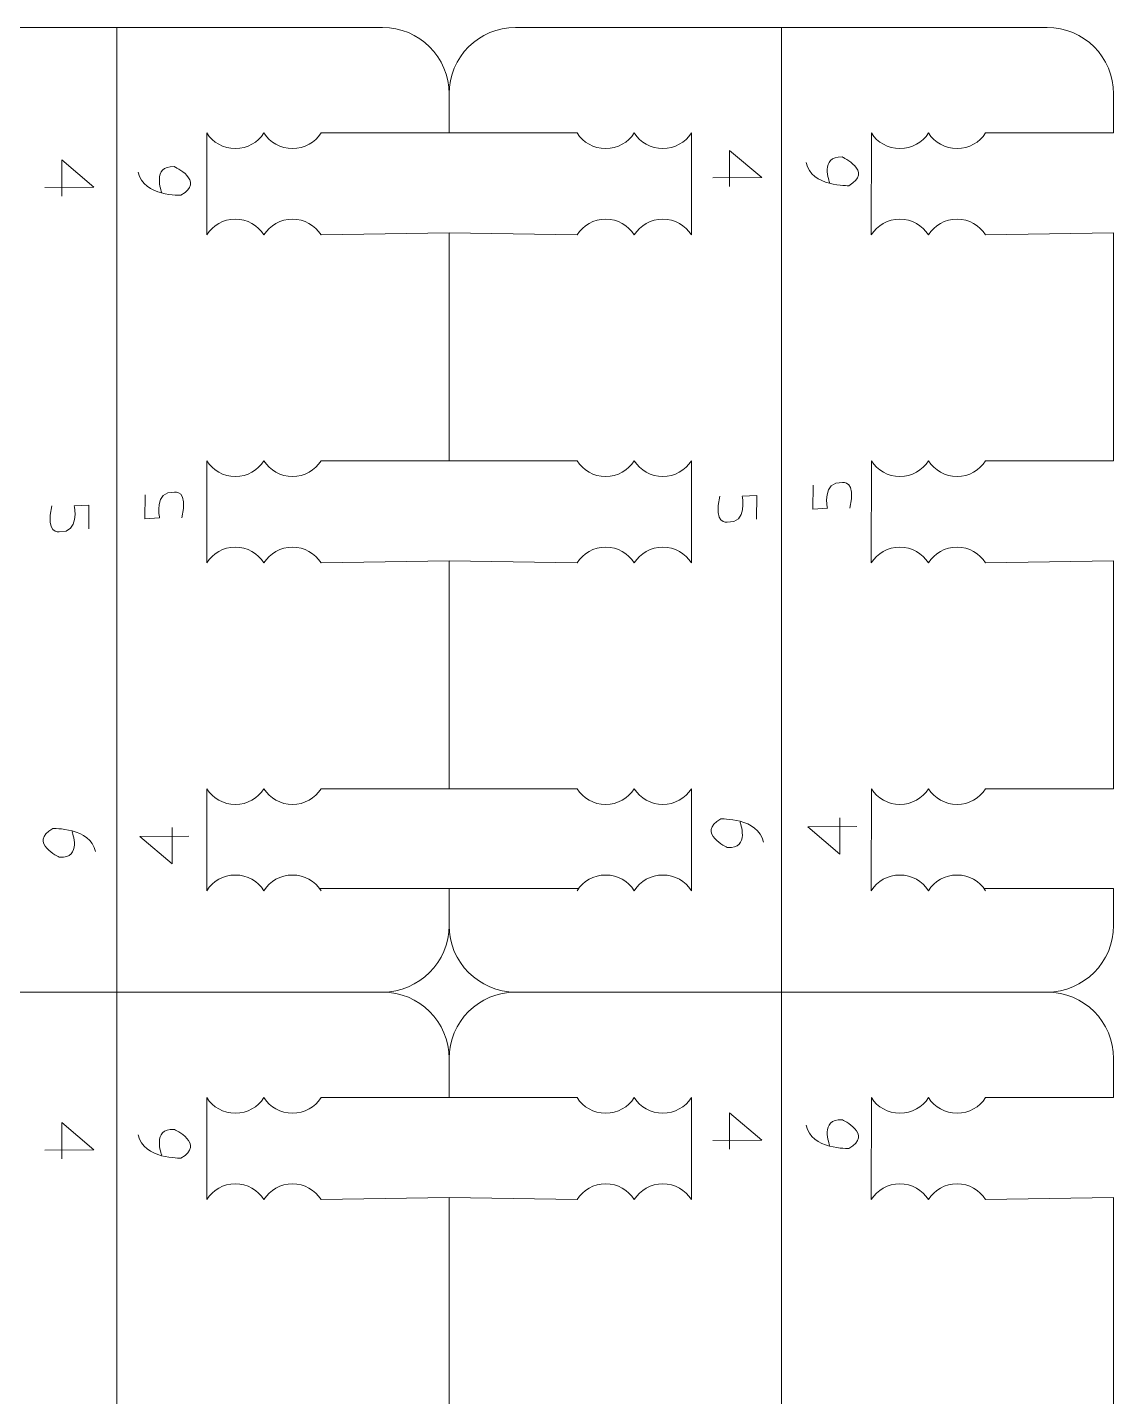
# Model space of a CAD drawing. Header units: centimetres. Extents: x -25 to 25, y -32.5 to 32.5.
# Drawn here: x 17.33 to 20.66, y 15.61 to 19.805 of the extents above; entities that cross this region are included whole.
import ezdxf

# ---------------------------------------------------------------- set-up
doc = ezdxf.new("R2010")
doc.units = ezdxf.units.CM
doc.header["$MEASUREMENT"] = 0
doc.layers.add('Capa 1', color=7, linetype='Continuous')

msp = doc.modelspace()

# ---------------------------------------------------------------- linework, layer by layer
at = {"layer": 'Capa 1', "color": 250, "lineweight": 9}
for points, knots in [([(16.58511, 19.60151), (16.58511, 19.71365), (16.67686, 19.80541), (16.78901, 19.80541), (16.78901, 19.80541), (16.78901, 19.80541), (17.15483, 19.80541), (17.60375, 19.80541)], [0, 0, 0, 0, 0.3333333, 0.3333333, 0.3333333, 0.3333333, 1, 1, 1, 1]), ([(18.23006, 19.48185), (18.23006, 19.48185), (18.62239, 19.48185), (18.62239, 19.48185), (18.62239, 19.48185), (18.62239, 19.48185), (18.62239, 19.60151), (18.62239, 19.60151), (18.62239, 19.60151), (18.62239, 19.71365), (18.53063, 19.80541), (18.41849, 19.80541), (18.41849, 19.80541), (18.41849, 19.80541), (18.05267, 19.80541), (17.60375, 19.80541)], [0, 0, 0, 0, 0.2, 0.2, 0.2, 0.2, 0.4, 0.4, 0.4, 0.4, 0.6, 0.6, 0.6, 0.6, 1, 1, 1, 1]), ([(18.62239, 19.60151), (18.62239, 19.71365), (18.71414, 19.80541), (18.82629, 19.80541), (18.82629, 19.80541), (18.82629, 19.80541), (19.19211, 19.80541), (19.64103, 19.80541)], [0, 0, 0, 0, 0.3333333, 0.3333333, 0.3333333, 0.3333333, 1, 1, 1, 1]), ([(20.26734, 19.48185), (20.26734, 19.48185), (20.65967, 19.48185), (20.65967, 19.48185), (20.65967, 19.48185), (20.65967, 19.48185), (20.65967, 19.60151), (20.65967, 19.60151), (20.65967, 19.60151), (20.65967, 19.71365), (20.56792, 19.80541), (20.45577, 19.80541), (20.45577, 19.80541), (20.45577, 19.80541), (20.08995, 19.80541), (19.64103, 19.80541)], [0, 0, 0, 0, 0.2, 0.2, 0.2, 0.2, 0.4, 0.4, 0.4, 0.4, 0.6, 0.6, 0.6, 0.6, 1, 1, 1, 1]), ([(18.05483, 19.48185), (18.03634, 19.45303), (18.004, 19.43393), (17.96722, 19.43393), (17.96722, 19.43393), (17.93043, 19.43393), (17.8981, 19.45303), (17.8796, 19.48185)], [0, 0, 0, 0, 0.3333333, 0.3333333, 0.3333333, 0.3333333, 1, 1, 1, 1]), ([(18.23006, 19.48185), (18.21156, 19.45303), (18.17923, 19.43393), (18.14245, 19.43393), (18.14245, 19.43393), (18.10566, 19.43393), (18.07333, 19.45303), (18.05483, 19.48185)], [0, 0, 0, 0, 0.3333333, 0.3333333, 0.3333333, 0.3333333, 1, 1, 1, 1]), ([(19.01472, 19.48185), (19.03321, 19.45303), (19.06555, 19.43393), (19.10233, 19.43393), (19.10233, 19.43393), (19.13912, 19.43393), (19.17145, 19.45303), (19.18994, 19.48185)], [0, 0, 0, 0, 0.3333333, 0.3333333, 0.3333333, 0.3333333, 1, 1, 1, 1]), ([(19.18994, 19.48185), (19.20844, 19.45303), (19.24077, 19.43393), (19.27756, 19.43393), (19.27756, 19.43393), (19.31434, 19.43393), (19.34668, 19.45303), (19.36517, 19.48185)], [0, 0, 0, 0, 0.3333333, 0.3333333, 0.3333333, 0.3333333, 1, 1, 1, 1]), ([(20.09211, 19.48185), (20.07362, 19.45303), (20.04128, 19.43393), (20.0045, 19.43393), (20.0045, 19.43393), (19.96771, 19.43393), (19.93538, 19.45303), (19.91689, 19.48185)], [0, 0, 0, 0, 0.3333333, 0.3333333, 0.3333333, 0.3333333, 1, 1, 1, 1]), ([(20.26734, 19.48185), (20.24884, 19.45303), (20.21651, 19.43393), (20.17973, 19.43393), (20.17973, 19.43393), (20.14294, 19.43393), (20.11061, 19.45303), (20.09211, 19.48185)], [0, 0, 0, 0, 0.3333333, 0.3333333, 0.3333333, 0.3333333, 1, 1, 1, 1]), ([(18.05467, 19.16975), (18.03617, 19.19857), (18.00384, 19.21767), (17.96705, 19.21767), (17.96705, 19.21767), (17.93027, 19.21767), (17.89793, 19.19857), (17.87944, 19.16975)], [0, 0, 0, 0, 0.3333333, 0.3333333, 0.3333333, 0.3333333, 1, 1, 1, 1]), ([(18.22989, 19.16975), (18.2114, 19.19857), (18.17906, 19.21767), (18.14228, 19.21767), (18.14228, 19.21767), (18.10549, 19.21767), (18.07316, 19.19857), (18.05467, 19.16975)], [0, 0, 0, 0, 0.3333333, 0.3333333, 0.3333333, 0.3333333, 1, 1, 1, 1]), ([(19.01488, 19.16975), (19.03338, 19.19857), (19.06571, 19.21767), (19.1025, 19.21767), (19.1025, 19.21767), (19.13928, 19.21767), (19.17161, 19.19857), (19.19011, 19.16975)], [0, 0, 0, 0, 0.3333333, 0.3333333, 0.3333333, 0.3333333, 1, 1, 1, 1]), ([(19.19011, 19.16975), (19.20861, 19.19857), (19.24094, 19.21767), (19.27773, 19.21767), (19.27773, 19.21767), (19.31451, 19.21767), (19.34684, 19.19857), (19.36534, 19.16975)], [0, 0, 0, 0, 0.3333333, 0.3333333, 0.3333333, 0.3333333, 1, 1, 1, 1]), ([(20.09195, 19.16975), (20.07345, 19.19857), (20.04112, 19.21767), (20.00433, 19.21767), (20.00433, 19.21767), (19.96755, 19.21767), (19.93522, 19.19857), (19.91672, 19.16975)], [0, 0, 0, 0, 0.3333333, 0.3333333, 0.3333333, 0.3333333, 1, 1, 1, 1]), ([(20.26717, 19.16975), (20.24868, 19.19857), (20.21635, 19.21767), (20.17956, 19.21767), (20.17956, 19.21767), (20.14278, 19.21767), (20.11044, 19.19857), (20.09195, 19.16975)], [0, 0, 0, 0, 0.3333333, 0.3333333, 0.3333333, 0.3333333, 1, 1, 1, 1]), ([(18.23006, 18.47699), (18.23006, 18.47699), (18.62239, 18.47699), (18.62239, 18.47699), (18.62239, 18.47699), (18.62239, 18.47699), (18.62239, 19.176), (18.62239, 19.176), (18.62239, 19.176), (18.62239, 19.176), (18.22989, 19.16975), (18.22989, 19.16975)], [0, 0, 0, 0, 0.25, 0.25, 0.25, 0.25, 0.5, 0.5, 0.5, 0.5, 1, 1, 1, 1]), ([(20.26734, 18.47699), (20.26734, 18.47699), (20.65967, 18.47699), (20.65967, 18.47699), (20.65967, 18.47699), (20.65967, 18.47699), (20.65967, 19.176), (20.65967, 19.176), (20.65967, 19.176), (20.65967, 19.176), (20.26717, 19.16975), (20.26717, 19.16975)], [0, 0, 0, 0, 0.25, 0.25, 0.25, 0.25, 0.5, 0.5, 0.5, 0.5, 1, 1, 1, 1]), ([(18.05483, 18.47699), (18.03634, 18.44818), (18.004, 18.42908), (17.96722, 18.42908), (17.96722, 18.42908), (17.93043, 18.42908), (17.8981, 18.44818), (17.8796, 18.47699)], [0, 0, 0, 0, 0.3333333, 0.3333333, 0.3333333, 0.3333333, 1, 1, 1, 1]), ([(18.23006, 18.47699), (18.21156, 18.44818), (18.17923, 18.42908), (18.14245, 18.42908), (18.14245, 18.42908), (18.10566, 18.42908), (18.07333, 18.44818), (18.05483, 18.47699)], [0, 0, 0, 0, 0.3333333, 0.3333333, 0.3333333, 0.3333333, 1, 1, 1, 1]), ([(19.01472, 18.47699), (19.03321, 18.44818), (19.06555, 18.42908), (19.10233, 18.42908), (19.10233, 18.42908), (19.13912, 18.42908), (19.17145, 18.44818), (19.18994, 18.47699)], [0, 0, 0, 0, 0.3333333, 0.3333333, 0.3333333, 0.3333333, 1, 1, 1, 1]), ([(19.18994, 18.47699), (19.20844, 18.44818), (19.24077, 18.42908), (19.27756, 18.42908), (19.27756, 18.42908), (19.31434, 18.42908), (19.34668, 18.44818), (19.36517, 18.47699)], [0, 0, 0, 0, 0.3333333, 0.3333333, 0.3333333, 0.3333333, 1, 1, 1, 1]), ([(20.09211, 18.47699), (20.07362, 18.44818), (20.04128, 18.42908), (20.0045, 18.42908), (20.0045, 18.42908), (19.96771, 18.42908), (19.93538, 18.44818), (19.91689, 18.47699)], [0, 0, 0, 0, 0.3333333, 0.3333333, 0.3333333, 0.3333333, 1, 1, 1, 1]), ([(20.26734, 18.47699), (20.24884, 18.44818), (20.21651, 18.42908), (20.17973, 18.42908), (20.17973, 18.42908), (20.14294, 18.42908), (20.11061, 18.44818), (20.09211, 18.47699)], [0, 0, 0, 0, 0.3333333, 0.3333333, 0.3333333, 0.3333333, 1, 1, 1, 1]), ([(18.05467, 18.16489), (18.03617, 18.19371), (18.00384, 18.21281), (17.96705, 18.21281), (17.96705, 18.21281), (17.93027, 18.21281), (17.89793, 18.19371), (17.87944, 18.16489)], [0, 0, 0, 0, 0.3333333, 0.3333333, 0.3333333, 0.3333333, 1, 1, 1, 1]), ([(18.22989, 18.16489), (18.2114, 18.19371), (18.17906, 18.21281), (18.14228, 18.21281), (18.14228, 18.21281), (18.10549, 18.21281), (18.07316, 18.19371), (18.05467, 18.16489)], [0, 0, 0, 0, 0.3333333, 0.3333333, 0.3333333, 0.3333333, 1, 1, 1, 1]), ([(19.01488, 18.16489), (19.03338, 18.19371), (19.06571, 18.21281), (19.1025, 18.21281), (19.1025, 18.21281), (19.13928, 18.21281), (19.17161, 18.19371), (19.19011, 18.16489)], [0, 0, 0, 0, 0.3333333, 0.3333333, 0.3333333, 0.3333333, 1, 1, 1, 1]), ([(19.19011, 18.16489), (19.20861, 18.19371), (19.24094, 18.21281), (19.27773, 18.21281), (19.27773, 18.21281), (19.31451, 18.21281), (19.34684, 18.19371), (19.36534, 18.16489)], [0, 0, 0, 0, 0.3333333, 0.3333333, 0.3333333, 0.3333333, 1, 1, 1, 1]), ([(20.09195, 18.16489), (20.07345, 18.19371), (20.04112, 18.21281), (20.00433, 18.21281), (20.00433, 18.21281), (19.96755, 18.21281), (19.93522, 18.19371), (19.91672, 18.16489)], [0, 0, 0, 0, 0.3333333, 0.3333333, 0.3333333, 0.3333333, 1, 1, 1, 1]), ([(20.26717, 18.16489), (20.24868, 18.19371), (20.21635, 18.21281), (20.17956, 18.21281), (20.17956, 18.21281), (20.14278, 18.21281), (20.11044, 18.19371), (20.09195, 18.16489)], [0, 0, 0, 0, 0.3333333, 0.3333333, 0.3333333, 0.3333333, 1, 1, 1, 1]), ([(18.23006, 17.47214), (18.23006, 17.47214), (18.62239, 17.47214), (18.62239, 17.47214), (18.62239, 17.47214), (18.62239, 17.47214), (18.62239, 18.17115), (18.62239, 18.17115), (18.62239, 18.17115), (18.62239, 18.17115), (18.22989, 18.16489), (18.22989, 18.16489)], [0, 0, 0, 0, 0.25, 0.25, 0.25, 0.25, 0.5, 0.5, 0.5, 0.5, 1, 1, 1, 1]), ([(20.26734, 17.47214), (20.26734, 17.47214), (20.65967, 17.47214), (20.65967, 17.47214), (20.65967, 17.47214), (20.65967, 17.47214), (20.65967, 18.17115), (20.65967, 18.17115), (20.65967, 18.17115), (20.65967, 18.17115), (20.26717, 18.16489), (20.26717, 18.16489)], [0, 0, 0, 0, 0.25, 0.25, 0.25, 0.25, 0.5, 0.5, 0.5, 0.5, 1, 1, 1, 1]), ([(18.05483, 17.47214), (18.03634, 17.44332), (18.004, 17.42422), (17.96722, 17.42422), (17.96722, 17.42422), (17.93043, 17.42422), (17.8981, 17.44332), (17.8796, 17.47214)], [0, 0, 0, 0, 0.3333333, 0.3333333, 0.3333333, 0.3333333, 1, 1, 1, 1]), ([(18.23006, 17.47214), (18.21156, 17.44332), (18.17923, 17.42422), (18.14245, 17.42422), (18.14245, 17.42422), (18.10566, 17.42422), (18.07333, 17.44332), (18.05483, 17.47214)], [0, 0, 0, 0, 0.3333333, 0.3333333, 0.3333333, 0.3333333, 1, 1, 1, 1]), ([(19.01472, 17.47214), (19.03321, 17.44332), (19.06555, 17.42422), (19.10233, 17.42422), (19.10233, 17.42422), (19.13912, 17.42422), (19.17145, 17.44332), (19.18994, 17.47214)], [0, 0, 0, 0, 0.3333333, 0.3333333, 0.3333333, 0.3333333, 1, 1, 1, 1]), ([(19.18994, 17.47214), (19.20844, 17.44332), (19.24077, 17.42422), (19.27756, 17.42422), (19.27756, 17.42422), (19.31434, 17.42422), (19.34668, 17.44332), (19.36517, 17.47214)], [0, 0, 0, 0, 0.3333333, 0.3333333, 0.3333333, 0.3333333, 1, 1, 1, 1]), ([(20.09211, 17.47214), (20.07362, 17.44332), (20.04128, 17.42422), (20.0045, 17.42422), (20.0045, 17.42422), (19.96771, 17.42422), (19.93538, 17.44332), (19.91689, 17.47214)], [0, 0, 0, 0, 0.3333333, 0.3333333, 0.3333333, 0.3333333, 1, 1, 1, 1]), ([(20.26734, 17.47214), (20.24884, 17.44332), (20.21651, 17.42422), (20.17973, 17.42422), (20.17973, 17.42422), (20.14294, 17.42422), (20.11061, 17.44332), (20.09211, 17.47214)], [0, 0, 0, 0, 0.3333333, 0.3333333, 0.3333333, 0.3333333, 1, 1, 1, 1]), ([(18.05467, 17.16004), (18.03617, 17.18885), (18.00384, 17.20795), (17.96705, 17.20795), (17.96705, 17.20795), (17.93027, 17.20795), (17.89793, 17.18885), (17.87944, 17.16004)], [0, 0, 0, 0, 0.3333333, 0.3333333, 0.3333333, 0.3333333, 1, 1, 1, 1]), ([(18.22989, 17.16004), (18.2114, 17.18885), (18.17906, 17.20795), (18.14228, 17.20795), (18.14228, 17.20795), (18.10549, 17.20795), (18.07316, 17.18885), (18.05467, 17.16004)], [0, 0, 0, 0, 0.3333333, 0.3333333, 0.3333333, 0.3333333, 1, 1, 1, 1]), ([(19.01488, 17.16004), (19.03338, 17.18885), (19.06571, 17.20795), (19.1025, 17.20795), (19.1025, 17.20795), (19.13928, 17.20795), (19.17161, 17.18885), (19.19011, 17.16004)], [0, 0, 0, 0, 0.3333333, 0.3333333, 0.3333333, 0.3333333, 1, 1, 1, 1]), ([(19.19011, 17.16004), (19.20861, 17.18885), (19.24094, 17.20795), (19.27773, 17.20795), (19.27773, 17.20795), (19.31451, 17.20795), (19.34684, 17.18885), (19.36534, 17.16004)], [0, 0, 0, 0, 0.3333333, 0.3333333, 0.3333333, 0.3333333, 1, 1, 1, 1]), ([(20.09195, 17.16004), (20.07345, 17.18885), (20.04112, 17.20795), (20.00433, 17.20795), (20.00433, 17.20795), (19.96755, 17.20795), (19.93522, 17.18885), (19.91672, 17.16004)], [0, 0, 0, 0, 0.3333333, 0.3333333, 0.3333333, 0.3333333, 1, 1, 1, 1]), ([(20.26717, 17.16004), (20.24868, 17.18885), (20.21635, 17.20795), (20.17956, 17.20795), (20.17956, 17.20795), (20.14278, 17.20795), (20.11044, 17.18885), (20.09195, 17.16004)], [0, 0, 0, 0, 0.3333333, 0.3333333, 0.3333333, 0.3333333, 1, 1, 1, 1]), ([(17.60375, 16.84941), (18.07587, 16.84941), (18.41849, 16.84941), (18.41849, 16.84941), (18.41849, 16.84941), (18.53063, 16.84941), (18.62239, 16.94117), (18.62239, 17.05331), (18.62239, 17.05331), (18.62239, 17.05331), (18.62239, 17.16629), (18.62239, 17.16629), (18.62239, 17.16629), (18.62239, 17.16629), (18.22555, 17.16629), (18.22555, 17.16629)], [0, 0, 0, 0, 0.2, 0.2, 0.2, 0.2, 0.4, 0.4, 0.4, 0.4, 0.6, 0.6, 0.6, 0.6, 1, 1, 1, 1]), ([(19.64103, 16.84941), (20.11315, 16.84941), (20.45577, 16.84941), (20.45577, 16.84941), (20.45577, 16.84941), (20.56792, 16.84941), (20.65967, 16.94117), (20.65967, 17.05331), (20.65967, 17.05331), (20.65967, 17.05331), (20.65967, 17.16629), (20.65967, 17.16629), (20.65967, 17.16629), (20.65967, 17.16629), (20.26283, 17.16629), (20.26283, 17.16629)], [0, 0, 0, 0, 0.2, 0.2, 0.2, 0.2, 0.4, 0.4, 0.4, 0.4, 0.6, 0.6, 0.6, 0.6, 1, 1, 1, 1]), ([(16.58511, 17.05331), (16.58511, 16.94117), (16.67686, 16.84941), (16.78901, 16.84941), (16.78901, 16.84941), (16.78901, 16.84941), (17.13163, 16.84941), (17.60375, 16.84941)], [0, 0, 0, 0, 0.3333333, 0.3333333, 0.3333333, 0.3333333, 1, 1, 1, 1]), ([(18.62239, 17.05331), (18.62239, 16.94117), (18.71414, 16.84941), (18.82629, 16.84941), (18.82629, 16.84941), (18.82629, 16.84941), (19.16891, 16.84941), (19.64103, 16.84941)], [0, 0, 0, 0, 0.3333333, 0.3333333, 0.3333333, 0.3333333, 1, 1, 1, 1]), ([(18.23006, 16.52586), (18.23006, 16.52586), (18.62239, 16.52586), (18.62239, 16.52586), (18.62239, 16.52586), (18.62239, 16.52586), (18.62239, 16.64552), (18.62239, 16.64552), (18.62239, 16.64552), (18.62239, 16.75766), (18.53063, 16.84941), (18.41849, 16.84941)], [0, 0, 0, 0, 0.25, 0.25, 0.25, 0.25, 0.5, 0.5, 0.5, 0.5, 1, 1, 1, 1]), ([(20.26734, 16.52586), (20.26734, 16.52586), (20.65967, 16.52586), (20.65967, 16.52586), (20.65967, 16.52586), (20.65967, 16.52586), (20.65967, 16.64552), (20.65967, 16.64552), (20.65967, 16.64552), (20.65967, 16.75766), (20.56792, 16.84941), (20.45577, 16.84941)], [0, 0, 0, 0, 0.25, 0.25, 0.25, 0.25, 0.5, 0.5, 0.5, 0.5, 1, 1, 1, 1]), ([(18.05483, 16.52586), (18.03634, 16.49704), (18.004, 16.47794), (17.96722, 16.47794), (17.96722, 16.47794), (17.93043, 16.47794), (17.8981, 16.49704), (17.8796, 16.52586)], [0, 0, 0, 0, 0.3333333, 0.3333333, 0.3333333, 0.3333333, 1, 1, 1, 1]), ([(18.23006, 16.52586), (18.21156, 16.49704), (18.17923, 16.47794), (18.14245, 16.47794), (18.14245, 16.47794), (18.10566, 16.47794), (18.07333, 16.49704), (18.05483, 16.52586)], [0, 0, 0, 0, 0.3333333, 0.3333333, 0.3333333, 0.3333333, 1, 1, 1, 1]), ([(19.01472, 16.52586), (19.03321, 16.49704), (19.06555, 16.47794), (19.10233, 16.47794), (19.10233, 16.47794), (19.13912, 16.47794), (19.17145, 16.49704), (19.18994, 16.52586)], [0, 0, 0, 0, 0.3333333, 0.3333333, 0.3333333, 0.3333333, 1, 1, 1, 1]), ([(19.18994, 16.52586), (19.20844, 16.49704), (19.24077, 16.47794), (19.27756, 16.47794), (19.27756, 16.47794), (19.31434, 16.47794), (19.34668, 16.49704), (19.36517, 16.52586)], [0, 0, 0, 0, 0.3333333, 0.3333333, 0.3333333, 0.3333333, 1, 1, 1, 1]), ([(20.09211, 16.52586), (20.07362, 16.49704), (20.04128, 16.47794), (20.0045, 16.47794), (20.0045, 16.47794), (19.96771, 16.47794), (19.93538, 16.49704), (19.91689, 16.52586)], [0, 0, 0, 0, 0.3333333, 0.3333333, 0.3333333, 0.3333333, 1, 1, 1, 1]), ([(20.26734, 16.52586), (20.24884, 16.49704), (20.21651, 16.47794), (20.17973, 16.47794), (20.17973, 16.47794), (20.14294, 16.47794), (20.11061, 16.49704), (20.09211, 16.52586)], [0, 0, 0, 0, 0.3333333, 0.3333333, 0.3333333, 0.3333333, 1, 1, 1, 1]), ([(18.05467, 16.21376), (18.03617, 16.24258), (18.00384, 16.26168), (17.96705, 16.26168), (17.96705, 16.26168), (17.93027, 16.26168), (17.89793, 16.24258), (17.87944, 16.21376)], [0, 0, 0, 0, 0.3333333, 0.3333333, 0.3333333, 0.3333333, 1, 1, 1, 1]), ([(18.22989, 16.21376), (18.2114, 16.24258), (18.17906, 16.26168), (18.14228, 16.26168), (18.14228, 16.26168), (18.10549, 16.26168), (18.07316, 16.24258), (18.05467, 16.21376)], [0, 0, 0, 0, 0.3333333, 0.3333333, 0.3333333, 0.3333333, 1, 1, 1, 1]), ([(19.01488, 16.21376), (19.03338, 16.24258), (19.06571, 16.26168), (19.1025, 16.26168), (19.1025, 16.26168), (19.13928, 16.26168), (19.17161, 16.24258), (19.19011, 16.21376)], [0, 0, 0, 0, 0.3333333, 0.3333333, 0.3333333, 0.3333333, 1, 1, 1, 1]), ([(19.19011, 16.21376), (19.20861, 16.24258), (19.24094, 16.26168), (19.27773, 16.26168), (19.27773, 16.26168), (19.31451, 16.26168), (19.34684, 16.24258), (19.36534, 16.21376)], [0, 0, 0, 0, 0.3333333, 0.3333333, 0.3333333, 0.3333333, 1, 1, 1, 1]), ([(20.09195, 16.21376), (20.07345, 16.24258), (20.04112, 16.26168), (20.00433, 16.26168), (20.00433, 16.26168), (19.96755, 16.26168), (19.93522, 16.24258), (19.91672, 16.21376)], [0, 0, 0, 0, 0.3333333, 0.3333333, 0.3333333, 0.3333333, 1, 1, 1, 1]), ([(20.26717, 16.21376), (20.24868, 16.24258), (20.21635, 16.26168), (20.17956, 16.26168), (20.17956, 16.26168), (20.14278, 16.26168), (20.11044, 16.24258), (20.09195, 16.21376)], [0, 0, 0, 0, 0.3333333, 0.3333333, 0.3333333, 0.3333333, 1, 1, 1, 1]), ([(18.23006, 15.521), (18.23006, 15.521), (18.62239, 15.521), (18.62239, 15.521), (18.62239, 15.521), (18.62239, 15.521), (18.62239, 16.22001), (18.62239, 16.22001), (18.62239, 16.22001), (18.62239, 16.22001), (18.22989, 16.21376), (18.22989, 16.21376)], [0, 0, 0, 0, 0.25, 0.25, 0.25, 0.25, 0.5, 0.5, 0.5, 0.5, 1, 1, 1, 1]), ([(20.26734, 15.521), (20.26734, 15.521), (20.65967, 15.521), (20.65967, 15.521), (20.65967, 15.521), (20.65967, 15.521), (20.65967, 16.22001), (20.65967, 16.22001), (20.65967, 16.22001), (20.65967, 16.22001), (20.26717, 16.21376), (20.26717, 16.21376)], [0, 0, 0, 0, 0.25, 0.25, 0.25, 0.25, 0.5, 0.5, 0.5, 0.5, 1, 1, 1, 1])]:
    msp.add_open_spline(points, degree=3, knots=knots, dxfattribs=at)
for points in [[(17.60376, 16.84941), (17.60376, 16.84941), (17.60376, 19.80542), (17.60376, 19.80542)], [(19.64104, 16.84941), (19.64104, 16.84941), (19.64104, 19.80542), (19.64104, 19.80542)], [(17.87944, 19.16975), (17.87944, 19.16975), (17.8796, 19.48185), (17.8796, 19.48185)], [(19.01472, 19.48185), (19.01472, 19.48185), (18.62239, 19.48185), (18.62239, 19.48185)], [(19.36534, 19.16975), (19.36534, 19.16975), (19.36517, 19.48185), (19.36517, 19.48185)], [(19.91672, 19.16975), (19.91672, 19.16975), (19.91689, 19.48185), (19.91689, 19.48185)], [(18.62239, 19.176), (18.62239, 19.176), (19.01488, 19.16975), (19.01488, 19.16975)], [(17.87944, 18.16489), (17.87944, 18.16489), (17.8796, 18.47699), (17.8796, 18.47699)], [(19.01472, 18.47699), (19.01472, 18.47699), (18.62239, 18.47699), (18.62239, 18.47699)], [(19.36534, 18.16489), (19.36534, 18.16489), (19.36517, 18.47699), (19.36517, 18.47699)], [(19.91672, 18.16489), (19.91672, 18.16489), (19.91689, 18.47699), (19.91689, 18.47699)], [(18.62239, 18.17115), (18.62239, 18.17115), (19.01488, 18.16489), (19.01488, 18.16489)], [(17.87944, 17.16004), (17.87944, 17.16004), (17.8796, 17.47214), (17.8796, 17.47214)], [(19.01472, 17.47214), (19.01472, 17.47214), (18.62239, 17.47214), (18.62239, 17.47214)], [(19.36534, 17.16004), (19.36534, 17.16004), (19.36517, 17.47214), (19.36517, 17.47214)], [(19.91672, 17.16004), (19.91672, 17.16004), (19.91689, 17.47214), (19.91689, 17.47214)], [(19.01923, 17.16629), (18.88695, 17.16629), (18.75467, 17.16629), (18.62239, 17.16629)], [(17.60376, 13.89342), (17.60376, 13.89342), (17.60376, 16.84943), (17.60376, 16.84943)], [(18.62239, 16.64552), (18.62239, 16.75766), (18.71414, 16.84941), (18.82629, 16.84941)], [(19.64104, 13.89342), (19.64104, 13.89342), (19.64104, 16.84943), (19.64104, 16.84943)], [(17.87944, 16.21376), (17.87944, 16.21376), (17.8796, 16.52586), (17.8796, 16.52586)], [(19.01472, 16.52586), (19.01472, 16.52586), (18.62239, 16.52586), (18.62239, 16.52586)], [(19.36534, 16.21376), (19.36534, 16.21376), (19.36517, 16.52586), (19.36517, 16.52586)], [(19.91672, 16.21376), (19.91672, 16.21376), (19.91689, 16.52586), (19.91689, 16.52586)], [(18.62239, 16.22001), (18.62239, 16.22001), (19.01488, 16.21376), (19.01488, 16.21376)]]:
    msp.add_open_spline(points, degree=3, dxfattribs=at)
at = {"layer": 'Capa 1', "color": 240, "lineweight": 9}
for points, knots in [([(19.48248, 19.31737), (19.48248, 19.31737), (19.48248, 19.42861), (19.48248, 19.42861), (19.48248, 19.42861), (19.48248, 19.42861), (19.58094, 19.34494), (19.58094, 19.34494), (19.58094, 19.34494), (19.58094, 19.34494), (19.43127, 19.34397), (19.43127, 19.34397)], [0, 0, 0, 0, 0.25, 0.25, 0.25, 0.25, 0.5, 0.5, 0.5, 0.5, 1, 1, 1, 1]), ([(17.43482, 19.28786), (17.43482, 19.28786), (17.43482, 19.3991), (17.43482, 19.3991), (17.43482, 19.3991), (17.43482, 19.3991), (17.53328, 19.31542), (17.53328, 19.31542), (17.53328, 19.31542), (17.53328, 19.31542), (17.3836, 19.31446), (17.3836, 19.31446)], [0, 0, 0, 0, 0.25, 0.25, 0.25, 0.25, 0.5, 0.5, 0.5, 0.5, 1, 1, 1, 1]), ([(19.78915, 19.32955), (19.78915, 19.32955), (19.75685, 19.41226), (19.82747, 19.40832), (19.82747, 19.40832), (19.82747, 19.40832), (19.92446, 19.36435), (19.84824, 19.32034), (19.84824, 19.32034), (19.84824, 19.32034), (19.73269, 19.3164), (19.71695, 19.39121)], [0, 0, 0, 0, 0.25, 0.25, 0.25, 0.25, 0.5, 0.5, 0.5, 0.5, 1, 1, 1, 1]), ([(17.74148, 19.30003), (17.74148, 19.30003), (17.70919, 19.38274), (17.77981, 19.3788), (17.77981, 19.3788), (17.77981, 19.3788), (17.8768, 19.33484), (17.80058, 19.29082), (17.80058, 19.29082), (17.80058, 19.29082), (17.68503, 19.28689), (17.66929, 19.36169)], [0, 0, 0, 0, 0.25, 0.25, 0.25, 0.25, 0.5, 0.5, 0.5, 0.5, 1, 1, 1, 1]), ([(19.78256, 18.33191), (19.78256, 18.33191), (19.76339, 18.41561), (19.8281, 18.41069), (19.8281, 18.41069), (19.8281, 18.41069), (19.87246, 18.41954), (19.85078, 18.33191)], [0, 0, 0, 0, 0.3333333, 0.3333333, 0.3333333, 0.3333333, 1, 1, 1, 1]), ([(17.7349, 18.30239), (17.7349, 18.30239), (17.71573, 18.3861), (17.78043, 18.38118), (17.78043, 18.38118), (17.78043, 18.38118), (17.82479, 18.39003), (17.80312, 18.30239)], [0, 0, 0, 0, 0.3333333, 0.3333333, 0.3333333, 0.3333333, 1, 1, 1, 1]), ([(19.73809, 18.40214), (19.73809, 18.40214), (19.73765, 18.32929), (19.73765, 18.32929), (19.73765, 18.32929), (19.73765, 18.32929), (19.78256, 18.33191), (19.78256, 18.33191)], [0, 0, 0, 0, 0.3333333, 0.3333333, 0.3333333, 0.3333333, 1, 1, 1, 1]), ([(17.47309, 18.33892), (17.47309, 18.33892), (17.49225, 18.25522), (17.42755, 18.26014), (17.42755, 18.26014), (17.42755, 18.26014), (17.38319, 18.25129), (17.40487, 18.33892)], [0, 0, 0, 0, 0.3333333, 0.3333333, 0.3333333, 0.3333333, 1, 1, 1, 1]), ([(17.51756, 18.26869), (17.51756, 18.26869), (17.518, 18.34154), (17.518, 18.34154), (17.518, 18.34154), (17.518, 18.34154), (17.47309, 18.33892), (17.47309, 18.33892)], [0, 0, 0, 0, 0.3333333, 0.3333333, 0.3333333, 0.3333333, 1, 1, 1, 1]), ([(17.69042, 18.37263), (17.69042, 18.37263), (17.68999, 18.29977), (17.68999, 18.29977), (17.68999, 18.29977), (17.68999, 18.29977), (17.7349, 18.30239), (17.7349, 18.30239)], [0, 0, 0, 0, 0.3333333, 0.3333333, 0.3333333, 0.3333333, 1, 1, 1, 1]), ([(19.52075, 18.36844), (19.52075, 18.36844), (19.53992, 18.28473), (19.47521, 18.28965), (19.47521, 18.28965), (19.47521, 18.28965), (19.43086, 18.2808), (19.45253, 18.36844)], [0, 0, 0, 0, 0.3333333, 0.3333333, 0.3333333, 0.3333333, 1, 1, 1, 1]), ([(19.56522, 18.2982), (19.56522, 18.2982), (19.56566, 18.37106), (19.56566, 18.37106), (19.56566, 18.37106), (19.56566, 18.37106), (19.52075, 18.36844), (19.52075, 18.36844)], [0, 0, 0, 0, 0.3333333, 0.3333333, 0.3333333, 0.3333333, 1, 1, 1, 1]), ([(19.51416, 17.3708), (19.51416, 17.3708), (19.54646, 17.28808), (19.47584, 17.29203), (19.47584, 17.29203), (19.47584, 17.29203), (19.37885, 17.33599), (19.45507, 17.38001), (19.45507, 17.38001), (19.45507, 17.38001), (19.57062, 17.38394), (19.58636, 17.30914)], [0, 0, 0, 0, 0.25, 0.25, 0.25, 0.25, 0.5, 0.5, 0.5, 0.5, 1, 1, 1, 1]), ([(19.82083, 17.38297), (19.82083, 17.38297), (19.82083, 17.27173), (19.82083, 17.27173), (19.82083, 17.27173), (19.82083, 17.27173), (19.72237, 17.35541), (19.72237, 17.35541), (19.72237, 17.35541), (19.72237, 17.35541), (19.87204, 17.35637), (19.87204, 17.35637)], [0, 0, 0, 0, 0.25, 0.25, 0.25, 0.25, 0.5, 0.5, 0.5, 0.5, 1, 1, 1, 1]), ([(17.4665, 17.34128), (17.4665, 17.34128), (17.4988, 17.25857), (17.42818, 17.26251), (17.42818, 17.26251), (17.42818, 17.26251), (17.33118, 17.30648), (17.4074, 17.35049), (17.4074, 17.35049), (17.4074, 17.35049), (17.52296, 17.35443), (17.5387, 17.27962)], [0, 0, 0, 0, 0.25, 0.25, 0.25, 0.25, 0.5, 0.5, 0.5, 0.5, 1, 1, 1, 1]), ([(17.77316, 17.35346), (17.77316, 17.35346), (17.77316, 17.24222), (17.77316, 17.24222), (17.77316, 17.24222), (17.77316, 17.24222), (17.6747, 17.32589), (17.6747, 17.32589), (17.6747, 17.32589), (17.6747, 17.32589), (17.82438, 17.32686), (17.82438, 17.32686)], [0, 0, 0, 0, 0.25, 0.25, 0.25, 0.25, 0.5, 0.5, 0.5, 0.5, 1, 1, 1, 1]), ([(17.43482, 16.33815), (17.43482, 16.33815), (17.43482, 16.44939), (17.43482, 16.44939), (17.43482, 16.44939), (17.43482, 16.44939), (17.53328, 16.36572), (17.53328, 16.36572), (17.53328, 16.36572), (17.53328, 16.36572), (17.3836, 16.36475), (17.3836, 16.36475)], [0, 0, 0, 0, 0.25, 0.25, 0.25, 0.25, 0.5, 0.5, 0.5, 0.5, 1, 1, 1, 1]), ([(19.48248, 16.36766), (19.48248, 16.36766), (19.48248, 16.47891), (19.48248, 16.47891), (19.48248, 16.47891), (19.48248, 16.47891), (19.58094, 16.39523), (19.58094, 16.39523), (19.58094, 16.39523), (19.58094, 16.39523), (19.43127, 16.39427), (19.43127, 16.39427)], [0, 0, 0, 0, 0.25, 0.25, 0.25, 0.25, 0.5, 0.5, 0.5, 0.5, 1, 1, 1, 1]), ([(19.78915, 16.37935), (19.78915, 16.37935), (19.75685, 16.46206), (19.82747, 16.45812), (19.82747, 16.45812), (19.82747, 16.45812), (19.92446, 16.41416), (19.84824, 16.37014), (19.84824, 16.37014), (19.84824, 16.37014), (19.73269, 16.36621), (19.71695, 16.44101)], [0, 0, 0, 0, 0.25, 0.25, 0.25, 0.25, 0.5, 0.5, 0.5, 0.5, 1, 1, 1, 1]), ([(17.74148, 16.34984), (17.74148, 16.34984), (17.70919, 16.43255), (17.77981, 16.42861), (17.77981, 16.42861), (17.77981, 16.42861), (17.8768, 16.38464), (17.80058, 16.34063), (17.80058, 16.34063), (17.80058, 16.34063), (17.68503, 16.33669), (17.66929, 16.4115)], [0, 0, 0, 0, 0.25, 0.25, 0.25, 0.25, 0.5, 0.5, 0.5, 0.5, 1, 1, 1, 1])]:
    msp.add_open_spline(points, degree=3, knots=knots, dxfattribs=at)

doc.saveas('drawing.dxf')
